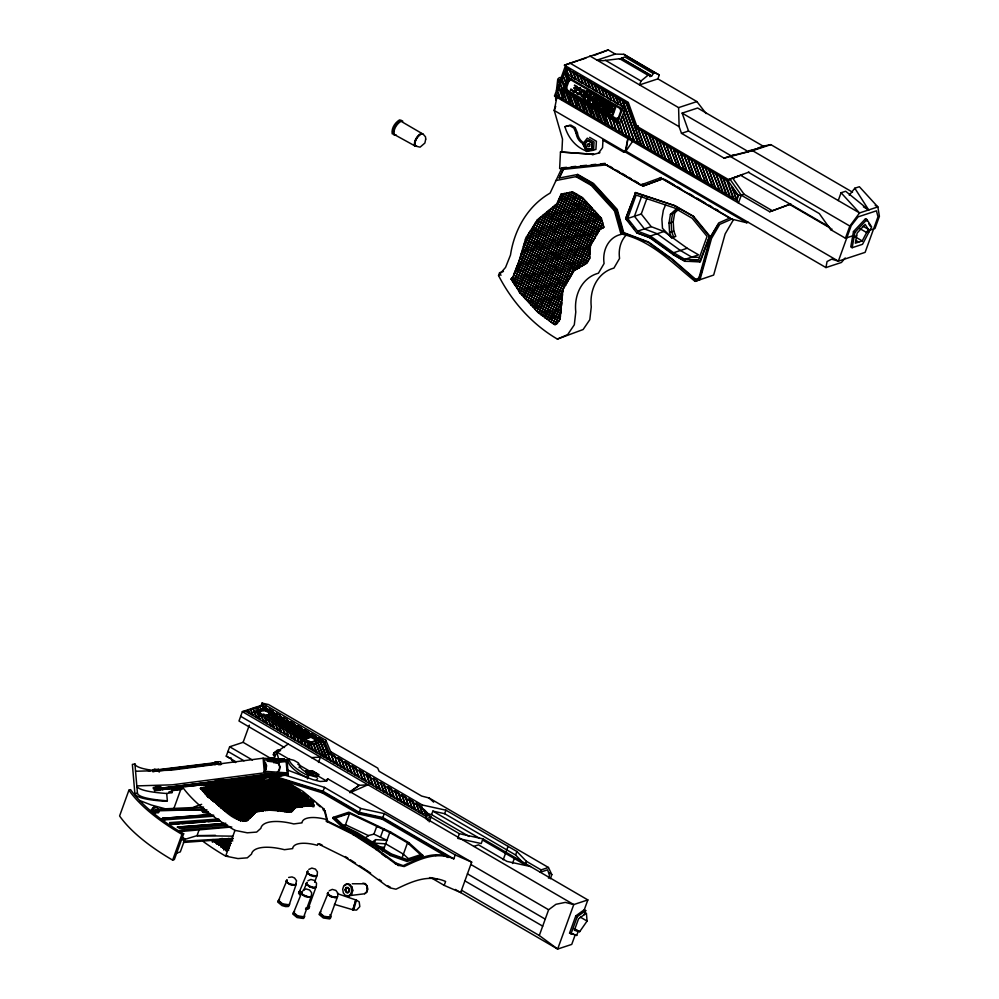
<?xml version="1.0" encoding="UTF-8"?>
<svg xmlns="http://www.w3.org/2000/svg" width="999" height="999" viewBox="0 0 999 999"><rect width="100%" height="100%" fill="white"/><g stroke="black" fill="none" stroke-linecap="round" stroke-linejoin="round"><path stroke-width="1.5" d="M601.985 100.712L602.659 104.658L603.746 102.348M294.156 731.081L295.13 730.881L294.917 731.68M281.119 723.251L279.745 722.627M579.183 89.873L580.506 91.321L580.294 93.531L579.283 94.668L578.234 94.218M580.556 91.933L580.319 92.919M577.285 87.013L576.997 88.511M601.685 104.833L601.435 104.158L600.411 106.568M604.37 102.622L604.145 103.596M613.136 109.116L611.962 110.34L612.1 108.404M606.468 107.08L606.493 106.443M560.476 151.998L593.706 154.333L560.476 151.998L559.64 168.581L604.345 163.998L640.534 185.065L642.881 184.291M561.888 151.536L562.512 139.123L554.233 110.477L557.067 96.416M559.165 80.345L560.039 82.03M604.383 139.673L602.971 140.135L602.547 147.64L598.538 153.147M518.369 263.349L517.332 265.659L562.674 292.058L562.887 289.698L574.013 270.754L587 263.137L589.635 258.629L589.672 256.743L534.44 224.513M590.109 251.248L537 220.417L590.109 251.248L589.934 253.983L535.676 222.477L513.723 283.079L512.087 280.482L529.695 231.843M542.919 215.285L591.57 243.594L590.459 245.791L540.909 216.933M589.635 258.629L590.471 245.467L599.725 229.608L603.92 227.335L601.423 218.381L582.242 197.415L572.652 191.933L561.126 194.106L556.768 203.871L537.425 219.755L525.849 237.962L518.693 262.262L512.874 277.035L511.226 279.108L561.326 308.204L511.226 279.108M601.66 105.407L601.723 106.144M574.999 88.174C570.454 86.201 579.557 92.245 572.777 90.747M561.238 308.229L555.531 324.425M562.2 297.452L562.437 294.755L516.421 267.957L515.496 270.267L562.287 297.415L515.496 270.267M556.431 90.509L557.767 79.121L559.365 77.622L561.525 77.597M587.275 95.305L587.462 94.056M593.468 102.797C593.631 100.899 595.042 93.269 591.97 97.115M597.639 103.134L596.228 103.958L596.703 101.91M596.665 101.923L597.302 100.225M570.541 89.76L570.841 89.023L571.828 89.598C571.753 91.284 569.343 88.861 571.453 90.26L571.828 89.598M587.424 94.068L587.474 92.632M592.744 99.001C592.444 96.104 591.783 101.786 592.832 99.026M597.602 103.147L597.439 102.235M610.726 110.789L609.802 112.712L609.477 112.038M612.062 108.416L612.087 107.218M604.183 103.584L602.434 108.104L601.673 106.294M581.068 89.123L580.719 89.348M355.906 899.987L352.784 909.752L334.415 904.345M337.4 893.63L356.418 900.149L354.17 908.191L353.296 909.914L352.709 909.502M586.363 96.928L586.276 96.154L585.564 97.827M588.886 97.315L587.787 100L587.961 97.652M613.398 112.163L614.447 108.292M602.971 140.135L623.788 152.248L625.911 151.111L628.071 137.8M679.008 208.941L674.675 212.899L673.226 221.778L673.801 231.031L675.799 236.401L671.578 237.787L669.58 232.43L669.005 223.164L670.441 214.285L676.947 208.366M265.135 769.405L265.759 765.671L264.523 762.262M279.158 770.092L279.708 766.82L278.621 763.823M587.974 97.365L587.699 98.302M853.483 231.581L850.761 246.89L852.172 247.715L862.524 244.305L871.64 226.898L866.932 219.543L865.509 218.719L853.483 231.581L854.894 232.405L852.172 247.715M623.788 152.248L625.911 151.111L825.961 267.57L827.047 261.526L831.655 259.153L838.361 261.164L865.122 252.36L877.996 216.771L876.435 210.826L858.129 216.858L851.248 225.587L838.361 261.164L554.532 95.941L565.834 64.723L566.358 67.92L558.304 90.147M207.742 813.373L208.079 812.437L203.634 811.538L201.211 809.178L200.874 810.114L203.297 812.474L207.742 813.373L208.079 811.563M578.446 88.824L579.22 89.86M604.333 102.635L604.045 101.848L603.646 102.51M555.719 106.381L554.233 110.477L625.187 151.786L628.021 137.725M618.369 117.795L616.271 118.569L615.908 120.092L618.856 119.006L618.369 117.795L620.841 110.951L619.942 108.454L571.141 80.032L570.741 78.759L567.782 79.883L569.03 80.832L571.141 80.032M624.962 106.456L622.502 101.036L624.999 108.004L624.063 111.738L634.39 140.559L630.369 138.649L622.652 115.634M581.206 96.116L583.541 96.741L584.665 94.006M597.265 100.237L598.389 99.588M701.56 272.24L698.9 278.122L710.164 237.562L718.731 222.927L730.057 217.957L662.749 178.784L642.906 186.126L606.555 164.96L607.155 164.773L562.999 169.418L559.228 178.034L577.747 174.463L593.493 183.466L617.245 209.44L623.713 232.605L648.651 242.058L672.127 258.978L695.654 279.345L695.054 279.545L671.528 259.178L648.051 242.257L623.126 232.804L616.645 209.628L592.894 183.666L577.147 174.663L577.747 174.463M704.72 260.639L701.473 271.016M705.469 257.73L709.627 241.733M270.417 717.769C275.612 720.479 271.503 716.82 272.228 716.433A9.428 3.559 19.9 0 0 272.914 716.533L275.349 718.019M288.524 728.558L289.373 727.934M279.083 720.741L279.133 719.879L276.248 718.768M267.195 710.476L265.784 707.155L262.287 705.207L263.636 708.403L320.392 741.445L327.148 758.778L318.993 738.136L319.643 741.121M273.801 753.283L273.289 754.982L274.101 752.746A42.732 16.146 19.9 0 1 277.522 751.385M274.101 752.746L274.363 758.391L276.686 751.947L288.249 744.018M274.188 718.756L273.851 717.944M584.527 92.033L583.553 94.493M345.192 889.709L345.679 888.173L348.176 887.599L349.413 890.421L348.938 891.92C346.166 894.068 350.924 890.509 348.913 888.785L348.176 887.599M345.417 889.659L345.891 888.148L345.704 891.308L346.641 892.482L345.204 889.684L345.492 891.333M348.564 891.87L349.013 890.434M351.573 894.23L352.709 890.746L352.098 887.212L349.875 884.452L347.09 883.928L344.692 885.701M366.433 892.244L367.42 889.222L366.87 886.038L364.947 883.665M278.596 720.316C277.909 717.831 271.328 721.465 276.923 719.317M282.442 723.726L280.432 723.85M308.816 737.299L305.07 738.199M128.908 790.209L119.593 815.971A145.117 54.833 19.9 0 0 172.64 860.114L174.338 859.552L183.666 833.803A145.117 54.833 19.9 0 1 130.619 789.647L128.908 790.209A145.117 54.833 19.9 0 0 181.955 834.365L183.666 833.803M157.218 809.552L158.816 811.837L158.479 812.774L154.895 812.886L151.074 810.651L152.635 808.241M152.323 809.852L153.883 806.967L157.318 807.954L158.516 809.665L157.879 811.438L155.195 811.525L152.323 809.852L153.247 808.74M155.195 811.525L155.832 809.739L158.516 809.665M154.895 812.886L155.232 811.95L158.816 811.837M173.651 809.115L181.943 786.225A145.117 54.833 19.9 0 0 234.977 830.369L247.302 832.816L256.668 832.08L260.851 828.321A39.498 14.923 19.9 0 1 293.768 823.938L301.998 822.851A28.209 10.664 19.9 0 1 326.685 819.567L323.988 809.028L303.097 791.483L287.999 782.766L268.756 777.397M172.64 860.114L181.955 834.365M212.013 785.664L200.412 788.348L250.499 817.544M181.868 836.762L184.965 839.035L180.307 851.91L176.673 853.109M203.808 792.244L235.489 781.68L287.587 812.012L289.535 812.037L236.9 781.218M207.005 787.087L253.709 814.272L254.558 813.323L208.529 786.525L254.558 813.323M205.232 793.593L243.257 781.068L293.182 810.127M206.493 795.117L254.096 779.557M211.463 785.838L256.219 811.725M258.691 779.944L304.183 806.43L258.778 779.832L207.767 796.765C219.905 803.933 231.331 822.439 246.978 820.778L256.281 811.75M212.25 785.464L215.397 784.103L261.613 811.176L263.411 810.938L216.608 783.703M203.297 812.474L203.634 811.538M204.233 811.388L204.882 809.615L202.847 807.829L202.21 809.602L204.233 811.388L207.492 811.925M209.49 798.014L263.511 780.207L209.49 798.014L207.817 796.615M198.838 830.631L197.015 835.664L183.679 839.709M228.908 757.717L226.261 756.131L229.658 746.765L243.119 742.332L271.228 758.691M273.326 778.92L211.101 799.537L273.326 778.92L276.248 779.732L307.58 798.139L276.248 779.732M217.158 783.84L201.174 789.235L217.158 783.84L263.461 810.801M211.988 800.087L247.065 820.679L211.151 799.4M276.523 779.807L212.775 800.936L276.523 779.807L279.658 780.843M220.642 784.764L265.259 810.564L306.543 797.077L307.642 798.001M249.375 712.562L249.088 713.336L248.227 709.839L249.375 712.562L252.922 714.622L252.635 715.409L250.574 709.065L252.922 714.622M222.053 784.29L266.995 810.464L268.793 810.226L223.501 783.691L268.843 810.089M226.261 756.131L235.864 761.762L235.577 762.549L232.03 760.476L232.305 759.702M217.07 804.507L216.171 803.571L282.842 781.73M218.032 804.894L286.026 782.617M226.323 782.766L202.497 790.733L226.323 782.766L272.665 809.739L270.642 809.852L224.912 783.228L270.642 809.852M288.261 783.703L219.455 806.493L288.261 783.703L290.397 784.939L221.129 807.879L290.397 784.939M254.982 708.291L255.269 707.517L256.618 710.726M243.119 742.332L249.338 725.162M253.996 712.275L263.636 708.403L320.392 741.445L327.148 758.778L318.993 738.136L322.552 740.197L330.694 760.838L325.874 749.5M229.807 783.678L275.599 810.339L227.685 782.442M257.33 707.517L257.605 706.743L258.679 710.726L257.33 707.517L250.287 709.839M221.179 807.741L243.306 821.066L245.255 820.916L217.12 804.357M223.014 809.078L292.482 786.313L294.68 787.412L224.575 810.626L294.68 787.412M256.468 716.695L256.194 717.469L252.922 708.291L256.468 716.695L260.015 718.756L259.74 719.542L258.092 715.634M257.542 714.335L257.817 713.561L260.015 718.756M284.503 747.502L238.986 721.003L242.37 711.638L261.151 705.456L262 703.109L268.594 704.557L377.722 768.094L379.071 771.265L421.64 796.053L429.083 797.989L548.451 867.482L551.823 874.612L550.312 878.77M223.913 810.201L222.852 809.128L292.532 786.176M262.375 705.169L263.361 709.19M213.699 841.383L228.659 849.924L225.836 850.848M235.489 781.68L287.587 812.012M263.561 720.816L263.286 721.603L261.363 715.621L263.561 720.816L267.108 722.889L266.833 723.663L265.185 719.767M222.989 847.901L230.032 845.591L222.939 848.051L227.198 850.524L228.596 850.062L215.884 842.482M291.383 811.65L238.311 780.756L291.333 811.787C283.966 812.449 266.209 807.779 256.006 811.925M265.784 707.155L266.908 711.251M217.932 839.997L228.571 846.19L217.932 839.997L212.287 841.857M264.373 714.685L263.486 714.173L264.548 714.722M218.731 845.429L231.406 841.245L227.148 838.773L215.834 842.632M241.795 781.668L292.395 811.126L239.673 780.431M264.635 718.468L264.91 717.694L267.108 722.889M265.697 715.159L268.182 716.196M270.454 713.323L269.33 709.215L272.877 711.288L274.288 714.597M267.932 714.872L267.095 714.71L268.419 716.258M268.619 714.085L269.018 714.173M222.927 840.159L229.258 844.03L220.791 838.923L222.203 838.461L230.719 843.418L220.804 846.802M244.618 780.743L293.918 809.265L244.618 780.743L247.477 779.67L295.467 807.454L291.883 811.725M265.771 715.296L268.019 716.708M301.561 792.906L232.492 815.783L301.561 792.906L302.66 793.818L280.494 780.918L302.597 793.955M268.007 716.77L271.541 715.696M270.667 724.949L270.379 725.736L268.456 719.755L270.667 724.949L274.213 727.022L273.926 727.796L272.265 723.9M268.756 715.284L269.468 715.621M225.687 839.372L229.995 841.72M238.486 819.505L253.271 814.635L238.486 819.505L234.528 816.932L303.221 794.292L304.882 795.691L236.451 818.356L240.534 820.741L236.451 818.356M272.877 711.288L273.539 714.273M271.278 715.334L270.692 714.984M227.098 838.91L231.356 841.395M272.215 718.756L271.478 718.356M272.602 716.882L273.102 717.544M272.877 719.218L274.076 718.88M237.912 817.756L304.832 795.828M277.085 716.345L276.423 713.348L279.97 715.421L281.094 719.517M227.198 850.524L220.854 846.665L230.719 843.418M227.934 848.213L213.037 839.547L211.626 840.009M286.676 769.73L312.874 779.632L320.155 781.48L325.724 781.168L327.684 778.795L471.678 862.137L460.664 892.569L444.193 885.376L445.616 881.468C428.159 873.863 411.563 881.667 395.979 889.197L390.085 887.911L386.538 885.838L367.108 871.503L344.505 856.88L317.919 843.755L317.357 845.316A28.209 10.664 19.9 0 0 292.67 848.601L284.44 849.699A39.498 14.923 19.9 0 0 251.536 854.07L247.34 857.829L237.974 858.578L225.662 856.131L234.977 830.369M232.043 839.222L216.596 844.192M276.373 720.891L275.537 720.729M277.959 721.191C276.486 722.552 271.441 719.53 275.274 719.03M277.759 729.083L277.472 729.869L275.549 723.875L277.759 729.083L281.306 731.143L281.019 731.93L279.37 728.021M276.561 721.528L275.712 721.278M228.072 856.056L227.21 855.731M240.884 820.654L250.549 817.407L200.537 788.286L202.635 788.348L251.298 816.732L252.148 815.771L204.096 787.799L252.148 815.771M277.073 720.791L278.159 720.441L276.348 720.953M280.632 718.406L279.97 715.421M279.495 722.352L277.847 722.289M277.984 720.479L278.659 720.104M277.934 721.253L278.958 720.729M258.778 779.832L207.767 796.765L200.462 788.211M279.87 721.753L281.431 721.34M281.056 722.652L281.793 721.728M281.044 723.651L280.731 723.326M281.169 722.314L281.718 721.678M281.755 721.528L281.393 722.24M280.856 724.812L285.639 723.176L281.281 720.641L276.523 722.215L280.856 724.812L285.614 723.239M280.969 724.337L284.353 723.089L283.753 723.413M284.178 720.479L283.516 717.482L287.063 719.542L288.199 723.651M261.263 780.169L306.031 806.056M281.219 722.801L282.205 722.739L281.219 722.314M281.606 725.237L286.376 723.601L290.784 726.248L286.039 727.809L281.618 725.174L286.376 723.601M248.863 818.993L205.032 793.643M283.329 722.702L284.166 723.014M284.852 733.216L284.565 733.99L282.642 728.009L284.852 733.216L288.399 735.276L288.112 736.063L287.013 733.453M283.828 725.611L285.564 726.847M284.503 724.949L282.505 725.174L283.416 725.586M284.727 725.699L284.078 725.574M287.063 719.542L286.788 720.329L290.334 722.389L291.271 724.6M252.959 814.959L205.582 787.374L253.271 814.635M285.402 725.699L286.738 725.524L285.839 725.986M285.339 725.549L286.014 725.436M263.848 780.394L266.371 780.394L310.127 805.868L313.162 806.518L267.869 780.157M285.664 726.648L285.976 727.26M255.357 812.499L210.015 786.101L255.357 812.499L256.056 811.787M286.626 727.309L287.2 726.523M287.587 724.862L287.999 725.936M258.079 811.513L212.862 785.189L258.079 811.513L259.815 811.425L214.123 784.652L259.865 811.275M290.334 722.389L290.622 721.615L294.168 723.676L295.292 727.771M288.436 728.234L289.96 727.734M289.96 728.321L289.248 728.783L290.959 728.046M289.398 728.795L291.046 728.696M291.096 729.632L288.786 728.82M269.817 778.258L272.777 777.534L273.127 776.535L322.577 791.82L358.928 812.986L382.505 818.156L449.812 857.342C433.366 850.449 417.844 858.953 403.184 865.646L395.779 862.999L376.411 848.7L353.571 833.928L327.635 821.128L325 810.801L322.627 808.803M272.527 779.02L312.575 802.334L311.526 801.26L281.593 811.25L230.494 781.505M291.059 728.521L292.357 729.32L291.221 729.695M291.945 737.349L291.671 738.124L289.735 732.142L291.945 737.349L295.492 739.41L295.217 740.184M291.77 727.834L292.819 728.596M291.77 727.484L293.706 728.771L292.832 728.533M292.357 729.32L291.071 729.695M293.294 731.33L292.607 730.981M265.259 810.564L218.506 783.516M294.668 738.885L293.294 734.203L295.492 739.41M265.884 810.476L306.543 797.077M296.029 729.307L300.224 731.743L295.467 733.316L291.296 730.806L296.054 729.245M302.385 731.905L301.261 727.809L297.714 725.749L298.364 728.733M294.83 731.955L295.454 732.604M296.378 729.919L296.216 731.43M297.602 731.28C296.116 732.255 297.565 729.445 295.117 730.144M298.152 731.043L298.801 731.368L298.114 731.892M288.711 758.99A33.541 12.675 19.9 0 0 308.566 775.836L305.756 771.827A12.1 4.57 19.9 0 1 299.875 765.484L298.389 762.899L293.968 760.326L288.711 758.99L287.924 761.176A33.541 12.675 19.9 0 0 307.767 778.009M299.038 741.47L298.763 742.257L296.84 736.275L299.038 741.47L302.597 743.543L302.31 744.317M300.687 732.729L297.889 733.853L298.763 733.566M298.951 734.203L300.1 733.678M301.261 727.809L301.91 730.806M297.914 733.79L299.425 735.152L301.261 735.252M300.936 732.18L305.145 734.627L300.399 736.188L296.204 733.741L300.961 732.117M301.76 743.019L300.387 738.336L302.597 743.543M284.678 782.242L286.089 782.479M301.236 735.314L303.983 734.352L300.412 734.827M303.309 736.962L302.485 736.638M308.354 731.942L309.478 736.038L308.354 731.942L304.807 729.869L305.469 732.866M305.07 737.599L304.433 736.675L303.284 737.025M305.269 735.851L306.156 736.313M278.634 810.651L231.268 783.066L278.634 810.651L277.572 810.639L309.865 799.874L308.204 798.476L273.539 810.027L275.649 810.189M306.144 745.604L305.856 746.39L303.933 740.409L306.144 745.604L309.69 747.677L309.403 748.451M305.045 738.261L305.731 737.662M308.791 737.362L306.331 737.162M308.853 747.152L307.48 742.469L309.69 747.677M299.076 767.669L299.875 765.484M312.562 737L311.9 734.003L315.447 736.076L316.858 739.385L320.354 741.583M284.603 811.55L234.091 782.142L284.603 811.55L294.23 808.903L285.677 811.725M294.143 787.587L296.278 788.823M313.236 749.737L312.949 750.511L310.739 745.316L310.826 742.607L256.943 711.238L254.27 711.488L311.026 744.53L313.236 749.737L316.783 751.797L316.496 752.584L313.374 743.768L316.783 751.797M294.867 789.285L296.216 789.01M316.571 740.172L315.447 736.076M298.189 790.259L299.85 791.645M320.329 753.87L320.042 754.645L315.721 742.994L320.329 753.87L323.876 755.931L323.601 756.718L318.356 744.367M305.756 771.827L306.069 770.953L312.35 770.766L319.031 774.662L316.895 777.247L308.878 774.962L306.069 770.953M308.341 771.428L310.239 774.15L315.672 775.699L317.12 773.95L312.587 771.303L308.341 771.428L310.09 774.55L315.522 776.111L316.97 774.35L313.574 772.377M320.392 741.445L317.782 742.994L320.392 741.445L311.026 744.53M307.455 778.895L308.878 774.962M322.552 740.197L324.076 745.242M557.367 91.608C557.917 77.21 568.98 107.992 559.415 97.34L557.829 91.446L556.48 95.192L554.532 95.941M570.054 103.534C557.005 73.614 578.97 112.837 566.508 101.461L560.189 83.804C562.587 69.53 567.132 99.688 561.6 79.895M563.011 75.999L565.896 82.58L563.011 75.999C565.409 61.726 569.954 91.883 564.423 72.09M622.177 116.933L621.241 119.53L626.823 136.576L623.276 134.515L619.355 123.576L562.599 90.534L564.135 89.947L568.631 77.535L565.884 68.069L627.684 103.621L636.226 127.497L728.209 181.044L738.486 195.567L736.812 200.187L738.448 203.009L741.283 195.205L744.093 194.281L772.477 210.801L790.908 203.971M303.221 794.292L234.478 817.07M300.599 806.917L313.074 802.697L300.674 806.905L253.521 779.507L266.209 780.444M325.861 740.296L325.012 742.632L329.807 753.983L330.657 751.648L325.861 740.296L262 703.109M318.481 762.437L320.417 757.08L311.626 757.629M321.803 755.669L322.09 754.894M565.821 68.232L568.706 74.813L563.074 90.385L560.189 83.804M564.485 86.488L565.896 82.58M567.307 78.684L568.706 74.813M626.535 234.74A28.209 23.539 71.8 0 0 619.567 258.404L613.91 268.107A39.498 32.955 71.8 0 0 591.271 306.893L589.797 319.717L583.129 329.52L557.392 339.086A145.117 121.066 71.8 0 1 498.551 275.549L499.575 272.715L503.446 271.441M616.271 118.569L567.469 90.16L566.57 87.637L569.03 80.832M313.773 805.419L269.418 779.782L313.773 805.419L313.524 804.482L308.878 805.818L313.998 806.655L312.974 802.672L295.741 788.199L286.139 782.642L272.852 778.933L266.159 780.594M309.59 805.781L313.524 804.482M310.127 805.868L266.321 780.544M330.919 753.633L334.24 762.911L330.919 753.633L334.465 755.694L337.787 764.972L335.989 760.726M313.386 803.92L271.029 779.257L313.386 803.92L313.074 802.697M296.191 884.265L289.61 903.645L288.699 904.744L282.63 903.845L278.584 900.486L287 880.194M574.962 88.187C577.872 88.786 574.949 85.902 574.375 85.34M574.013 91.92L572.902 91.184M334.178 756.48L334.465 755.694M576.198 90.809L577.035 88.499M448.114 857.542L382.155 819.143L358.566 813.973L322.215 792.819L322.577 791.82M576.036 91.708L576.248 90.934M324.488 787.387L360.676 808.453L384.265 813.623L455.219 854.932L453.808 858.84L382.842 817.532L359.265 812.362L323.077 791.295L324.488 787.387L283.891 774.837M326.835 781.143L327.684 778.795M338.012 757.766L341.333 767.045L338.012 757.766L341.558 759.827L344.88 769.105L341.558 759.827M581.843 90.597L582.467 89.935M582.767 97.028L580.581 94.555L581.693 91.583M581.655 91.596L581.992 90.26M583.591 94.48C581.992 98.539 580.019 91.508 583.478 90.921M513.723 283.079L535.726 222.515M323.426 810.589L323.988 809.028M324.638 811.787L325 810.801M584.165 90.335L585.277 91.97L584.627 94.018M584.802 97.715L585.426 96.066M586.45 93.169L587.1 92.308L587.574 92.907M586.75 92.432L584.752 98.127L585.601 97.815M345.105 761.887L348.426 771.166L345.105 761.887L348.651 763.96L351.973 773.238L348.651 763.96M517.095 288.236L543.743 214.61M587.424 97.627L586.401 96.915M300.649 893.306L299.463 891.608L307.879 871.303M587.712 95.779L588.573 94.593M326.685 819.567L326.124 821.128L352.697 834.252L375.299 848.863L394.73 863.211L398.276 865.271L404.17 866.57C419.755 859.04 436.351 851.235 453.808 858.84M559.927 319.405L560.364 316.221L519.717 292.57L518.643 290.859L547.639 211.413M301.036 893.343L304.782 896.453L310.414 897.289L311.263 896.265L303.771 916.745L297.702 915.846L293.656 912.487L301.873 892.319M518.731 290.821L547.415 211.601M588.848 97.328C590.122 96.304 590.384 92.12 588.536 94.605M327.285 822.115L327.635 821.128M303.434 890.671L306.955 882.679M589.81 100.15L589.672 101.061L590.596 100.899M551.073 208.579L520.379 293.394M591.545 97.79L590.309 99.513M592.407 99.813L591.945 98.789M332.879 818.331L333.241 817.344L348.863 812.187L390.646 832.067L408.853 842.656L422.839 855.394L422.477 856.38L407.03 861.463L390.334 855.494L356.031 834.078L342.47 827.372L332.879 818.331L335.726 817.394M590.696 100.624C592.694 98.876 592.232 103.222 593.369 102.772M352.197 766.021L355.532 775.299L352.197 766.021L355.756 768.094L359.078 777.372L357.867 774.537M593.306 104.158C598.276 82.043 596.778 113.024 588.873 101.573L591.77 93.669L596.203 96.241M596.166 100.524L596.64 99.5M595.866 101.786L597.252 98.676M355.756 768.094L356.668 771.703M314.585 882.229L317.058 875.386L316.221 876.398L313.736 876.473L310.577 875.574L306.83 872.452M525.936 299.4L564.26 193.506L595.416 211.825L594.118 210.514L569.73 278.084M597.477 102.223C601.798 100.362 594.143 110.027 595.904 101.773M599.213 100.612L599.188 99.313L597.439 98.476M527.784 301.398L566.945 193.019M359.303 770.154L362.625 779.432L359.303 770.154L362.849 772.215L366.171 781.493M600.711 105.819L599.787 106.918L601.947 100.724M599.899 105.619L601.148 102.173M602.609 107.855L603.721 104.77M342.47 827.372L342.819 826.385L333.241 817.344M572.564 191.945L531.493 305.407M362.849 772.215L363.761 775.836M342.682 825.636L345.492 824.712L349.588 813.398L389.76 832.504L407.505 842.831L420.542 854.707L406.468 859.34L391.371 853.945L357.392 832.704L344.106 826.148L335.502 818.031L349.588 813.398M607.167 110.752L605.182 110.065L604.795 108.953L606.793 103.509L607.554 104.171L606.53 106.431M606.605 110.639L605.257 109.878M606.356 109.49L605.744 109.078L606.505 107.068M366.396 774.287L369.717 783.566L366.396 774.287L369.942 776.348L373.264 785.626M607.092 109.203L608.778 104.658L609.602 105.145L607.13 110.764M608.578 107.867L609.602 105.145L608.778 104.658M610.564 104.658L607.679 112.55L603.483 110.102L606.331 102.223L610.526 104.67M578.995 195.554L537.05 311.413M609.44 112.05L610.739 108.816M610.701 108.829L611.388 106.768L612.162 107.105M327.31 893.78L331.056 896.89L336.688 897.726L337.537 896.702L330.045 917.182L323.976 916.283L319.93 912.924L328.346 892.619M369.655 777.135L369.942 776.348M611.825 112.2L611.038 111.264M612.587 109.715L613.536 108.579M613.498 108.591L614.21 108.092M613.436 112.15L612.412 114.336L612.599 111.988M358.566 813.973L358.928 812.986M359.265 812.362L360.676 808.453M583.116 198.376L541.008 314.722M582.117 201.224L582.854 198.913M373.489 778.421L376.81 787.699L373.489 778.421L377.035 780.481L380.357 789.759M353.209 834.914L353.571 833.928M356.031 834.078L356.393 833.079L342.819 826.385M586.813 202.41L545.004 317.719L586.813 202.41L584.877 200.424L543.044 316.208M616.283 121.366L620.192 132.293L615.809 121.516L619.83 123.426L618.019 121.316L622.514 108.903L625.461 107.855L637.936 142.62L624.999 108.004L568.244 74.962M547.127 319.18L588.661 204.433L589.872 205.757L567.707 192.857M380.582 782.542L383.903 791.82L380.582 782.542L384.128 784.615L387.45 793.893M619.355 123.576L625.461 107.855L623.588 111.888L633.915 140.709M549.163 320.667L590.421 206.481L592.27 208.504L551.96 319.842L592.27 208.504M552.047 319.805L551.123 322.178L555.282 324.525M657.879 78.871L659.29 74.962L655.069 72.915L653.309 73.501L651.623 76.036L649.862 76.623L649.787 74.663L648.026 75.237L640.983 80.994L639.572 84.903L657.879 78.871L696.902 101.586L706.131 113.574M387.687 786.675L391.009 795.953L387.687 786.675L391.233 788.748L394.555 798.026M575.224 270.042L595.966 212.537L597.802 214.56L578.409 268.157L597.802 214.56M365.247 837.949L368.606 835.501L373.938 834.128L376.773 826.323M377.123 826.797L377.485 825.798M382.155 819.143L382.505 818.156M382.842 817.532L384.265 813.623M373.938 834.128L386.938 840.309L375.711 839.635L374.438 843.144L385.664 843.818L403.409 854.145L408.841 859.09M625.187 151.786L626.186 149.051M594.055 239.373L601.435 218.781M394.78 790.808L398.102 800.087L394.78 790.808L398.326 792.869L401.648 802.147L398.326 792.869M376.049 849.687L376.411 848.7M380.444 837.212L383.266 829.407M383.616 829.882L383.978 828.895M378.509 848.613L378.871 847.614L356.393 833.079M603.483 227.572L603.771 226.785M401.873 794.942L405.194 804.22L401.873 794.942L405.419 797.002L408.741 806.28L405.419 797.002M382.979 851.235L389.76 832.504M390.297 833.054L390.646 832.067M408.966 799.075L412.287 808.353L408.966 799.075L412.512 801.136L415.834 810.414M390.334 855.494L390.696 854.507L378.871 847.614M412.512 801.136L414.635 807.579M625.649 218.719L635.651 192.545L675.486 205.906L693.693 216.496L709.677 235.939L700.386 261.601L684.727 261.313L672.901 254.42L649.787 237.762L636.738 232.817L625.649 218.719L635.651 192.545M627.647 218.494L636.113 195.08L674.425 207.929L692.157 218.257L707.067 236.388L698.601 259.802L684.977 259.353L673.601 252.735L650.374 235.989L637.599 231.144L627.647 218.494L641.258 214.011L647.077 197.914M416.059 803.196L419.38 812.474L416.059 803.196L419.605 805.269L422.939 814.547M395.417 863.985L395.779 862.999M419.33 806.043L419.605 805.269M398.251 865.634L398.613 864.647M401.873 858.391L407.505 842.831M641.87 195.767L634.452 216.259L644.405 228.896L657.18 233.741L680.406 250.487L691.795 257.118L699.35 257.367M330.657 751.648L422.327 805.019L421.491 807.354L430.981 817.17L459.365 833.69L482.942 838.86L587.849 899.924L584.303 909.714L575.786 915.908L569.555 933.116L576.71 935.439L578.209 931.293L574.163 928.933M408.491 843.656L408.853 842.656M424.388 811.663L424.662 810.888M407.03 861.463L407.392 860.476L422.839 855.394M425.312 813.86L425.599 813.074M587.849 899.924L573.763 904.57L242.37 711.638L245.692 711.363L426.024 816.345L428.796 815.421L429.083 814.647L424.063 809.465L426.323 816.245L423.776 810.251L420.217 806.568L421.491 807.354L403.958 797.152M469.168 836.5L431.58 814.622L432.854 811.113L444.642 813.698L515.596 855.007L525.099 864.809L526.361 861.3L516.87 851.485L445.916 810.189L422.327 805.019M429.283 821.852L430.981 817.17L428.796 815.421M444.642 813.698L445.916 810.189M435.851 855.644L436.213 854.644M458.091 837.199L459.365 833.69M482.942 838.86L481.243 843.543L457.667 838.373M699.787 261.8L709.677 235.939M734.727 194.817C739.635 207.118 733.865 193.544 741.283 195.205L769.667 211.726L772.477 210.801M503.209 859.777L508.066 846.365M512.524 863.486L514.572 857.829M515.596 855.007L516.87 851.485M548.451 867.482L541.121 869.892L540.272 872.227L547.602 869.817L549.475 875.386L548.463 878.158M576.71 935.439L575.287 934.614L571.74 944.405L557.654 949.05L539.298 935.514L548.626 909.764L555.943 904.307L565.297 902.384L573.763 904.57L557.654 949.05L455.294 889.447M570.978 933.94L577.21 916.732L585.714 910.551L584.303 909.714M838.248 200.562L841.071 192.757L845.654 191.246L868.693 209.94L854.807 188.224L859.377 186.726L877.846 206.918L879.407 216.296L874.999 228.471L869.18 230.394M584.215 914.697L585.714 910.551M748.351 172.253L819.305 213.561L830.669 229.633L845.429 238.224L849.837 226.049L859.54 212.949L877.846 206.918L875.186 205.369M665.596 204.87L663.348 210.165L661.9 219.043L662.474 228.296L671.578 237.787M266.046 711.113L266.521 710.002L262.999 709.24L263.536 710.564L266.046 711.113L314.847 739.522L315.359 740.709L316.908 740.596L316.183 738.923L314.847 739.522M566.62 167.333L561.987 167.807L550.099 193.107A99.738 83.204 71.8 0 0 510.477 255.082L505.569 267.382L498.551 275.549M273.826 719.717L274.151 720.366M353.047 909.677L355.731 900.024M862.224 240.934L868.306 229.32L865.159 224.413L857.142 233.004L855.331 243.207L862.224 240.934L855.519 237.025M216.084 781.143L160.951 788.636L162.512 789.547L165.996 788.361M181.681 788.211L172.49 789.46L174.038 790.371L174.463 789.61L182.118 788.561M271.491 758.803L272.902 758.116L273.464 758.953M274.713 773.588L274.288 774.35L222.777 781.156M283.017 759.64L283.441 758.865L284.99 759.777M221.666 781.543L278.321 773.838L278.746 773.076L280.294 773.988L288.261 774.55L287 759.914L279.046 759.352L278.621 760.114L277.073 759.203L263.112 758.204L171.104 770.192L135.564 771.265M210.789 785.376L285.826 775.174L286.251 774.412L221.94 783.154M592.719 241.508L544.855 213.649L592.719 241.508L595.267 237.25L548.988 210.302M598.975 230.906L554.957 205.357L598.888 230.931L599.725 229.608M718.543 224.063L710.164 237.562M733.366 219.867L725.137 233.953L713.661 275.062L695.079 281.381C672.502 263.199 651.51 240.821 621.99 234.103L621.053 234.415A28.209 23.539 71.8 0 0 604.083 263.511L598.413 273.214A39.498 32.955 71.8 0 0 575.786 312L574.3 324.812L567.644 334.628L557.392 339.086M578.271 94.206L576.81 93.531L577.322 92.882M577.172 88.299L577.484 87.263M619.942 108.454L620.416 107.68L621.678 111.214L620.841 110.951M157.505 810.551L157.817 809.103L203.746 808.99L203.958 809.852L157.505 810.551L203.958 809.852M578.409 88.836L580.119 88.923M625.911 151.111L632.592 141.383M600.786 105.282L601.148 104.52M579.67 931.68L587.075 921.066L586.388 913.123L578.546 918.818L574.388 930.294L579.67 931.68L574.575 928.708M289.623 727.846L291.795 727.422M582.729 143.956L587.325 138.162L594.018 142.058L593.556 150.25L586.575 151.436L582.729 143.956L585.102 143.169M584.452 144.43L587.574 140.497L592.107 143.144L591.795 148.701L587.062 149.488L584.452 144.43L587.812 140.422L592.345 143.057L592.032 148.614L587.062 149.488M587.162 144.967L588.236 143.606L589.81 144.518L589.697 146.441L588.061 146.716L587.162 144.967L589.772 144.106M280.12 721.753L277.685 722.477M849.25 195.217L854.807 188.224M151.074 810.651L152.298 809.178M279.895 749.812L280.532 750.711M316.183 780.331L317.607 778.596M286.975 879.857L286.126 880.868L287.262 882.716L289.822 884.202L292.882 885.089L295.292 885.014L296.104 884.028M279.083 899.637L278.122 900.798L282.392 904.357L286.001 905.381L288.823 905.306L289.785 904.132M278.584 900.486L279.495 899.387M278.659 900.836L277.685 901.997L281.968 905.556L285.564 906.58L288.386 906.505L289.348 905.331M308.816 869.417L311.825 868.069L315.409 869.093L317.445 871.89L317.232 874.912L316.159 876.123L313.761 876.198L308.129 873.825L307.055 872.289M307.842 870.966L307.005 871.99L308.104 873.563L310.751 875.099L316.383 875.936M307.892 880.793L310.901 879.445L314.485 880.469L316.521 883.266L316.308 886.288L315.247 887.499L312.837 887.574L309.777 886.687L306.144 883.665M299.962 890.746L299.001 891.907L300.262 893.718M306.93 882.342L306.081 883.366L307.192 884.939L312.987 887.387L315.472 887.312M299.463 891.608L300.374 890.509M299.525 891.945L298.564 893.106L299.825 894.917M303.009 890.309L306.019 888.948L309.615 889.984L311.651 892.769L311.426 895.803L310.364 897.015L304.895 896.203L301.261 893.181L302.073 892.182M302.048 891.845L301.198 892.869L302.31 894.455L308.104 896.89L310.589 896.815M294.156 911.625L293.194 912.799L297.465 916.345L301.074 917.382L303.896 917.294L304.857 916.133M293.656 912.487L294.568 911.388M293.731 912.836L292.757 913.998L297.04 917.544L303.459 918.493L304.42 917.332M308.654 907.229L316.146 886.75L315.297 887.774L312.824 887.849L309.665 886.95L305.906 883.828M309.74 906.617L308.778 907.791L305.956 907.866M309.303 907.816L308.341 908.99L305.519 909.065M329.283 890.733L332.292 889.385L335.889 890.421L337.912 893.206L337.699 896.24L336.638 897.452L334.228 897.514L328.609 895.154L327.535 893.618M328.321 892.282L327.472 893.306L331.218 896.428L336.863 897.252M320.429 912.062L319.468 913.236L323.738 916.782L330.169 917.731L331.131 916.57L329.87 914.772M319.93 912.924L320.841 911.825M320.005 913.261L319.031 914.435L323.314 917.981L329.732 918.93L330.694 917.769M845.216 257.967L841.445 262.462L825.961 267.57M263.898 771.827L266.009 769.33M264.473 771.228L265.971 769.467L266.596 765.734L265.359 762.312M277.198 772.414L279.196 770.029M277.522 772.439L279.483 770.117L280.032 766.845L278.946 763.848L276.648 762.287L273.689 762.724M512.799 277.123L511.138 278.983L520.304 293.319L538.286 312.737L554.77 324.75L556.93 323.813L560.102 319.143L562.887 289.698M728.209 181.044L729.907 179.133L741.283 195.205M576.073 91.696L574.912 92.208M854.894 232.405L866.932 219.543M579.308 93.456L579.895 91.421L577.709 89.673L578.096 88.037A9.428 7.867 71.8 0 0 578.608 87.562L579.982 87.825M274.737 752.397L277.535 749.949L279.62 750.062M611.7 112.25L612.599 111.438M574.712 85.215L577.035 86.351M587.749 95.767L587.312 95.292M676.897 209.64L672.564 213.599L671.116 222.477L671.69 231.731L673.688 237.1M582.429 89.947L584.203 90.322M607.13 109.191L606.318 109.503M302.322 736.812L304.533 736.038M636.226 127.497L638.236 125.774L636.825 126.236L628.284 102.36L564.435 65.185L608.216 49.95L615.309 54.083L623.813 54.308L659.29 74.962M567.469 90.16L566.246 91.184L564.984 87.625L566.57 87.637M349.762 792.419L359.203 785.326L367.994 784.777L349.962 792.694M345.654 888.261L346.953 887.362M351.698 893.968L349.188 896.016L346.403 895.491M366.508 892.119L364.348 893.805L349.438 895.653M364.71 893.768L366.808 892.207L367.744 889.222L367.17 885.938L365.309 883.628L362.862 883.166M279.72 722.689L278.296 722.727M372.34 842.07L375.711 839.635M350.212 791.495L359.203 785.326L240.672 716.32M579.345 93.444L578.334 93.419M288.012 725.873L287 726.922M178.634 831.83L181.893 830.044L229.82 826.548M291.608 727.771L290.934 728.109M732.292 218.868L719.755 224.35L711.525 238.436L700.037 279.545L695.079 281.381M222.44 782.529L216.608 783.016L216.433 780.993L219.38 780.494L222.265 780.506L222.44 782.529L216.608 783.016M599.562 53.384L608.216 49.95M594.005 55.444L598.176 53.896M640.534 185.065L661.301 177.472M642.906 186.126L663.336 178.584L662.749 178.784M636.825 126.236L728.508 179.608L749.038 172.078M728.508 179.608L742.644 174.538M769.667 211.726L790.209 204.146M695.054 279.545L699.5 277.934M214.011 816.208L164.935 819.867L162.35 818.368L210.801 814.485M219.755 820.554L171.304 824.437L178.983 823.875M227.51 825.074L179.97 828.621L177.397 827.122L225.836 823.238M621.191 58.329L624.924 56.968L653.309 73.501M564.435 65.185L577.884 60.752M579.22 60.315L585.901 58.104M615.309 54.083L597.002 60.115L602.734 60.727L619.655 58.716L648.026 75.237M565.884 68.069L569.755 69.905L572.252 76.873C582.017 86.801 566.658 59.728 575.799 78.933M619.43 58.904L620.304 58.616M572.839 72.128L576.848 74.038L579.358 81.006C589.11 90.934 573.763 63.861 582.904 83.067M572.252 76.873L569.293 70.055M579.932 76.249L583.953 78.159L586.45 85.14C596.203 95.067 580.856 67.982 589.997 87.2M579.358 81.006L576.386 74.188M587.025 80.382L591.046 82.293L593.543 89.261C603.309 99.188 587.949 72.115 597.09 91.334M586.45 85.14L583.478 78.322M580.644 88.349L579.944 87.837M577.709 89.673L578.621 90.297M559.415 97.34L558.341 92.882M573.601 105.594L569.692 94.668L573.601 105.594C586.063 116.97 564.098 77.747 577.147 107.667M594.118 84.515L598.139 86.426L600.636 93.394C610.152 103.247 595.504 77.26 603.683 94.068M585.239 91.983L584.964 91.021M593.543 89.261L590.571 82.455M584.103 92.969L584.49 91.608L583.441 90.934M566.508 101.461L563.561 91.746M580.681 108.204L576.785 98.801L580.706 109.728C593.169 121.104 571.178 81.856 584.253 111.788M601.223 88.649L605.232 90.559L607.729 97.527C617.245 107.38 602.597 81.381 610.789 98.202M600.636 93.394L597.677 86.576M587.774 112.338L583.878 102.922L587.799 113.861C600.262 125.237 578.271 85.989 591.346 115.921M597.839 99.301L599.038 100.549M608.316 92.782L612.337 94.693L614.835 101.661C624.35 111.501 609.702 85.514 617.882 102.335M607.729 97.527L604.77 90.709M594.867 116.471L590.971 107.055L594.892 117.994C607.355 129.37 585.364 90.122 598.438 120.055M618.955 98.976L621.927 105.794L625.074 107.979L621.453 105.944L618.955 98.976L615.409 96.903M606.755 103.521L607.554 104.171M614.835 101.661L611.863 94.843M601.972 120.604L598.064 111.189L601.985 122.115C614.46 133.491 592.457 94.256 605.531 124.188M604.795 108.953L605.119 109.778M624.999 108.004L637.936 142.62L622.502 101.036L626.523 102.947L641.483 144.68L637.462 142.77M621.453 105.944L624.288 107.168M564.934 126.686L569.455 125.499L573.876 128.072L576.098 133.179A12.1 10.09 71.8 0 0 583.254 143.781L587.1 151.261A33.541 27.984 71.8 0 1 564.934 126.686L570.766 125.062L575.187 127.635L577.41 132.742A12.1 10.09 71.8 0 0 584.565 143.344M594.892 117.994L556.48 95.192M609.078 126.249L605.169 115.322L609.078 126.249L613.099 128.159L609.178 117.233L612.724 119.293L616.183 130.382L619.73 132.442M601.985 122.115L596.54 118.519M576.098 133.179L577.41 132.742M621.241 119.53L626.823 136.576M589.909 55.981L678.596 107.617L696.902 101.586M616.183 130.382L613.224 120.667M682.142 113.124L697.639 108.017L763.723 146.491L748.239 151.598L731.118 155.807L688.548 131.019L682.142 113.124L748.239 151.598M638.161 129.046L644.555 146.903L638.161 129.046L641.708 131.119L648.576 148.814L641.708 131.119M623.276 134.515L620.317 124.788M586.575 151.436L588.948 150.649M645.254 133.179L649.275 135.09L655.669 152.947L651.66 151.036L645.254 133.179L651.635 149.513M630.369 138.649L623.164 117.058M632.13 139.66L736.812 200.187M652.347 137.313L656.368 139.223L662.774 157.08L658.753 155.17L652.347 137.313L658.728 153.634M562.999 169.418L563.598 169.231L559.228 178.034M678.596 107.617L679.12 126.661L681.505 133.342L688.548 131.019M659.452 141.446L665.846 159.291L659.452 141.446L662.999 143.506L669.867 161.201L662.999 143.506M666.545 145.579L672.939 163.424L666.545 145.579L670.092 147.64L676.96 165.335L670.092 147.64M621.99 234.103L615.384 210.464L592.132 185.052L577.06 176.423L576.123 176.736L591.196 185.352L614.435 210.764L621.053 234.415M673.638 149.7L680.044 167.557L673.638 149.7L677.185 151.773L684.053 169.468L677.185 151.773M680.731 153.834L687.137 171.691L680.731 153.834L684.278 155.906L691.146 173.601L684.278 155.906M591.196 185.352L592.132 185.052M571.391 192.17L584.328 199.7M574.637 193.144L533.341 307.405M558.941 199.088L603.146 224.9M687.836 157.967L694.23 175.824L687.836 157.967L691.383 160.027L698.251 177.735L691.383 160.027M557.867 201.373L603.146 227.735M556.955 203.609L600.711 229.083M554.657 205.607L522.227 295.404M553.021 206.98L597.739 233.017L596.503 235.14L551.048 208.666M694.929 162.1L701.323 179.945L694.929 162.1L698.476 164.161L705.344 181.855L698.476 164.161M539.984 217.645L515.372 285.664L514.135 283.566M538.886 218.594L590.284 248.514L585.039 264.285M681.505 133.342L724.075 158.129L734.802 154.595M702.022 166.234L708.416 184.078L702.022 166.234L705.569 168.294L712.437 185.989L705.569 168.294M724.075 158.129L752.534 150.662L770.841 144.63L852.534 192.183M533.041 226.611L589.26 259.265M709.115 170.354L715.521 188.212L709.115 170.354L712.662 172.427L719.53 190.122L712.662 172.427M530.394 230.744L586.5 263.411M529.383 232.917L584.078 264.835M527.847 234.852L581.743 266.221M716.208 174.488L720.229 176.398L726.635 194.256L722.614 192.345L716.208 174.488L722.589 190.809M614.435 210.764L615.384 210.464M524.712 241.608L574.462 270.492M600.874 217.907L560.914 194.568L600.874 217.907L599.65 216.571L581.768 266.209M524.088 244.006L572.914 272.502M723.313 178.621L727.322 180.532L733.728 198.389L729.707 196.478L723.313 178.621L729.682 194.942M523.389 246.428L571.678 274.625M734.153 177.747L738.411 176.336M521.977 251.273L569.305 278.821M521.178 253.721L568.069 280.944M520.554 256.119L566.745 283.092M635.052 192.732L675.486 205.906M736.525 199.825L732.005 187.238L734.789 193.519M519.218 261.001L564.273 287.312M670.441 214.285L674.675 212.899M516.421 267.957L562.437 294.755M637.599 231.144L651.211 226.661L663.985 231.506L687.225 248.252L698.601 254.87L684.977 259.353M636.738 232.817L650.386 237.575L649.787 237.762M669.005 223.164L673.226 221.778M674.887 206.106L693.693 216.496M650.374 235.989L663.985 231.506M669.58 232.43L673.801 231.031M660.376 177.722L731.33 219.031L746.753 222.74L748.164 222.278M673.601 252.735L687.225 248.252M562.986 289.398L518.256 263.361M672.901 254.42L685.314 261.114M536.388 310.689L557.417 323.014M830.669 229.633L832.08 229.158M553.246 323.639L562.137 299.063L561.962 300.137L514.585 272.565L513.661 274.862L561.8 302.809L561.475 305.532L512.712 277.148M845.429 238.224L852.721 235.814L854.145 236.638L856.643 235.814M869.118 231.706L866.62 232.53L859.889 228.609M245.692 711.363L247.939 710.614M276.149 714.135L262.088 705.956L259.678 706.743L259.952 705.968L261.026 709.952L260.127 707.816M256.943 711.238L264.41 708.778M259.44 711.912L259.94 713.111L258.341 710.776L259.44 711.912L263.536 710.564M280.419 723.913L281.318 723.538M286.488 724.837L287.612 724.799M285.914 725.524L286.651 725.561M291.046 729.07L290.122 729.133M295.267 732.654L297.64 732.055M295.679 732.642L298.139 731.83M300.886 733.616L301.898 733.241L300.662 732.791M299.45 735.089L300.137 735.376M278.671 759.09L276.686 751.947L279.508 751.023M311.238 742.07L312.212 742.145L308.716 741.37L311.238 742.07L315.359 740.709M310.826 742.607L318.294 740.147M313.087 744.542L315.434 743.768M236.85 781.355L238.311 780.756M279.708 780.694L214.448 802.322L212.824 800.786M296.528 788.86L226.548 811.912L228.534 813.211L298.239 790.109M299.9 791.508L230.569 814.347L232.542 815.646M181.331 840.234L184.965 839.035M212.35 841.707L217.982 839.859M220.742 839.073L222.153 838.598L230.669 843.556M223.714 849.612L229.345 847.751L216.571 840.321L229.295 847.889L223.651 849.749M341.408 815.521L348.514 813.186M426.61 815.459L429.083 814.647M430.981 817.17L426.286 818.705L426.024 816.345M473.851 846.403L478.546 844.854L506.93 861.375L530.519 866.545M184.353 830.556L181.381 831.455L231.805 826.985M196.653 784.677L191.383 786.176L185.989 786.213M592.295 154.795L599.937 152.685M154.783 769.28L152.735 769.804L152.909 771.827L154.945 771.29L154.783 769.28L158.329 769.53M155.956 786.912L153.234 787.612L153.322 788.673L160.789 788.311L160.564 786.675L155.956 786.912L156.044 787.974M156.393 788.061L154.345 788.586L154.52 790.609L160.115 790.334L159.84 787.886L156.393 788.061L156.568 790.072L154.52 790.609M758.029 147.902L763.723 146.491M748.85 150.799L755.981 149.051M268.694 777.634L271.653 776.897M288.649 877.447L292.02 876.922L294.543 877.984L296.578 880.781L295.342 885.289L289.71 884.452L285.964 881.343M175.699 789.822L168.868 791.97L172.203 792.532L171.953 789.597M762.861 146.241L770.841 144.63M200.874 810.114L203.833 809.54M555.581 180.607L577.06 176.423M152.76 770.354A145.117 17.295 -4.9 0 1 134.927 763.96L132.368 764.41L134.877 793.668A145.117 17.295 -4.9 0 0 164.773 801.273L167.345 800.811L166.708 793.493A145.117 17.295 -4.9 0 1 136.813 785.901L172.365 784.814L264.36 772.839L278.321 773.838M134.877 793.668L137.45 793.218A145.117 17.295 -4.9 0 0 167.345 800.811M166.708 793.493L172.203 792.532M217.77 761.713L217.944 763.736L214.997 764.235L214.822 762.212L217.77 761.713L220.654 761.725L220.829 763.748M560.864 79.408L558.716 79.845L558.603 81.781L560.189 82.705M593.131 149.95L595.928 149.475L596.391 141.271L589.697 137.375M221.878 763.648L214.123 764.223L215.197 764.697M215.472 779.919L223.227 779.345L223.314 780.419L215.559 780.993L215.472 779.919L216.546 780.394M283.354 722.639L282.605 722.739M283.928 760.376L287 759.914M300.075 733.741L300.911 733.553M293.281 731.393L294.418 730.993M267.32 758.666L271.915 758.041M268.306 758.74L272.902 758.116M272.477 759.827L277.073 759.203M275.986 759.764L283.441 758.865M278.309 759.764L284.428 758.94M222.215 780.306L272.739 773.438L273.301 774.275M168.494 788.061L173.651 787.324M176.711 786.9L182.842 786.076M185.901 785.651L190.497 785.027M193.556 784.615L196.616 784.203M199.688 783.778L211.938 782.117M222.652 780.656L274.151 773.701M167.944 788.336L172.54 787.712M175.612 787.299L178.671 786.887M221.541 781.056L224.613 780.631M227.672 780.219L230.732 779.807M233.803 779.382L238.386 778.758M242.982 778.134L246.054 777.721M249.113 777.309L253.709 776.685M256.768 776.26L259.827 775.848M264.423 775.224L267.482 774.812M270.554 774.387L275.15 773.763M161.513 789.472L173.764 787.811M176.835 787.399L182.954 786.563M186.014 786.151L190.609 785.526M193.681 785.102L198.277 784.477M201.336 784.065L205.931 783.441M208.991 783.029L215.11 782.192M162.512 789.547L182.417 786.837M185.477 786.425L190.072 785.801M192.57 785.501L198.701 784.665M200.787 784.34L206.356 783.628M209.415 783.204L213.037 782.679M182.293 787.299L166.533 789.035M194.543 785.639L215.984 782.729M220.579 782.105L280.294 773.988M201.586 785.514L284.278 774.262L285.826 775.174M203.559 785.651L217.345 783.778M173.052 790.309L181.868 788.985M206.743 785.726L288.261 774.55L274.513 775.973M174.038 790.371L181.693 789.335M295.417 807.604L308.928 805.669M157.68 787.637L160.702 787.249M275.412 762.799L286.164 761.45L287.138 772.876L284.066 773.263M215.372 762.687L158.317 769.642L158.504 771.553M158.329 770.054L215.197 763.124L215.334 764.023L158.416 770.966M163.024 769.742L166.121 769.367M169.218 768.993L173.851 768.418M176.948 768.044L181.593 767.482M184.69 767.107L190.884 766.345M193.968 765.971L198.614 765.409M201.711 765.022L207.904 764.272M211.001 763.898L215.634 763.336M216.833 781.418L217.108 782.841L160.04 789.797L159.902 788.348L217.095 781.455M215.559 781.643L159.902 788.348M159.977 789.21L216.833 782.279M258.928 778.109L262.013 777.734M266.646 777.172L269.73 776.797M274.363 776.235L288.261 774.55M571.241 166.858L575.861 166.383M580.494 165.909L586.65 165.285M591.283 164.81L595.904 164.335M600.524 163.861L605.157 163.386M203.746 808.99L203.509 810.439M218.294 762.337L214.822 762.212M162.35 818.368L168.494 817.919M171.553 817.681L182.293 816.882M185.364 816.658L194.568 815.971M197.627 815.733L208.366 814.934M163.262 818.044L164.548 818.793L213.624 815.122M219.106 820.029L170.017 823.688L169.63 822.614L218.719 818.943M182.043 823.638L205.045 821.915M208.117 821.69L218.856 820.891M177.397 827.122L180.457 826.897M183.529 826.673L192.732 825.986M197.327 825.636L206.531 824.949M209.603 824.724L220.342 823.913M178.297 826.797L179.583 827.547L225.587 824.1M183.416 842.469L232.892 838.86M183.891 841.158L233.079 838.361M154.608 771.216L159.216 770.978L159.316 772.052M156.568 790.072L160.015 789.909M275.374 717.956L273.439 716.995M203.596 807.092L165.272 808.79L151.236 804.994L139.76 800.536M286.214 724.824L284.578 725.037M295.517 884.827L289.872 883.99L287.237 882.454M296.029 729.919L292.719 731.243M304.782 736.026L303.546 736.363M215.447 835.326L197.015 835.664L232.742 836.175M352.26 883.765L365.06 883.803M220.754 764.697L218.344 764.647L218.257 763.573M689.834 261.263L700.386 261.601M353.296 909.914L356.556 910.101L359.827 906.605L359.19 901.86L356.418 900.149M378.783 846.99L384.39 847.327M286.164 761.45L264.236 759.877L265.21 771.315L287.138 772.876M160.951 788.636L162.937 788.785M172.49 789.46L174.463 789.61M273.177 719.205L269.643 717.594L270.392 717.831M204.882 809.615L207.055 809.977M267.27 761.201L276.323 762.262L278.671 763.948M350.087 884.727L346.154 884.015L343.768 885.801L342.694 889.21L343.344 892.944L345.467 895.579L348.251 896.103L350.637 894.317L351.71 890.908L351.061 887.174L348.938 884.54M346.665 887.512L348.151 887.699M346.678 892.382L347.864 892.594M346.366 892.407L347.877 892.719M429.533 877.584L437.087 879.07M428.633 813.973L431.58 814.622M401.561 120.454L399.5 119.917C394.93 122.74 391.233 128.334 392.207 133.854M402.809 121.179L400.761 120.642C396.178 123.476 392.495 129.058 393.456 134.578L395.517 135.115M422.839 134.241L421.079 133.779C417.195 136.189 414.048 140.946 414.872 145.642L416.62 146.104M416.346 146.166L414.535 145.692C413.686 140.859 416.933 135.951 420.941 133.466L422.739 133.941L401.024 121.279C396.703 123.951 393.219 129.233 394.13 134.453L396.079 134.965M569.555 933.116L573.851 934.24M280.494 780.918L282.892 781.593M216.433 780.993L217.507 781.318M273.776 776.048L323.077 791.295M272.777 777.534L322.215 792.819M580.756 89.336L580.082 88.936M390.696 854.507L407.392 860.476M455.219 854.932L471.678 862.137M215.559 780.993L216.633 781.455M299.001 734.34L302.01 734.103M345.492 824.712L368.594 835.701M319.443 843.755L322.178 845.104M577.285 92.895L578.371 93.406M269.505 714.872L268.481 714.198M261.151 705.456L262.088 705.956M272.34 717.457L273.289 718.044M655.069 72.915L623.813 54.308M621.415 58.129L649.787 74.663M622.514 59.091L651.623 76.036M646.765 74.013L650.736 76.324M863.373 206.83L868.693 209.94M605.506 60.34L640.983 80.994M752.534 150.662L859.54 212.949L841.071 192.757M863.211 226.348L868.306 229.32M569.979 63.124L679.12 126.661M730.469 156.556L849.837 226.049M856.093 240.509L858.778 242.07M740.534 175.237L828.783 226.611M789.497 204.383L830.743 228.384M568.631 77.535L622.514 108.903M559.79 82.105L558.916 80.42L560.139 80.17L560.676 81.219M573.713 91.721L575.074 92.295M564.135 89.947L618.019 121.316M566.62 92.445L570.167 94.518M573.713 96.578L577.247 98.639M580.794 100.712L584.353 102.772M587.899 104.833L591.445 106.905M594.992 108.966L598.538 111.039M602.085 113.099L605.631 115.16M603.646 122.652L630.844 138.486M644.555 146.903L648.114 148.963M665.846 159.291L669.392 161.363M672.939 163.424L676.485 165.497M680.044 167.557L683.591 169.618M687.137 171.691L690.684 173.751M694.23 175.824L697.777 177.884M701.323 179.945L704.869 182.018M708.416 184.078L711.975 186.151M715.521 188.212L719.068 190.272M624.5 151.573L746.753 222.74M664.685 179.37L674.113 184.852M676.798 186.426L680.843 188.774M688.923 193.469L692.956 195.829M696.99 198.177L705.069 202.872M709.115 205.232L711.8 206.793M715.846 209.141L718.531 210.714M609.84 166.333L612.537 167.907M616.57 170.255L619.268 171.828M621.965 173.389L625.998 175.737M628.696 177.31L631.38 178.883M634.078 180.444L638.111 182.792M640.809 184.365L643.506 185.926M414.535 145.692L394.13 134.453M514.06 283.591L561.063 310.876L560.664 313.561L516.97 288.049M279.695 716.196L283.241 718.256M293.881 724.462L311.626 734.789M315.172 736.85L325.012 742.632L321.016 740.309M263.811 707.005L269.131 710.102M271.79 711.65L277.11 714.747M279.77 716.295L283.766 718.618M286.426 720.167L305.057 731.018M307.717 732.567L311.7 734.889M315.696 737.212L318.356 738.761M526.361 861.3L541.121 869.892M269.505 714.31L270.679 715.047M269.53 714.809L270.367 715.471M267.957 714.809L268.743 715.346M432.854 811.113L479.832 838.461M482.517 840.022L525.099 864.809M274.513 720.042L275.212 720.616M323.426 741.658L328.221 753.009L333.004 755.793M333.853 756.343L340.097 759.914M340.597 760.264L347.19 764.048M348.376 764.735L374.3 779.882M376.76 781.268L381.044 783.815M383.741 785.376L389.76 788.835M390.472 789.31L401.586 795.716M258.716 715.022L261.089 716.408M265.809 719.155L268.169 720.529M275.262 724.662L271.716 722.602L272.003 721.815L274.213 727.022M282.367 728.795L278.821 726.723L279.096 725.948L281.306 731.143M289.46 732.916L285.914 730.856L286.189 730.082L288.399 735.276M293.007 734.989L296.553 737.05M300.1 739.123L303.646 741.183M307.192 743.244L310.739 745.316M327.422 758.004L330.969 760.064M334.528 762.125L338.074 764.198M341.621 766.258L345.167 768.331M348.713 770.391L352.26 772.452M355.806 774.525L359.353 776.585M362.899 778.658L366.446 780.719M370.005 782.779L373.551 784.852M377.098 786.912L380.644 788.973M384.19 791.046L387.737 793.106M391.283 795.179L394.83 797.239M398.376 799.3L401.935 801.373M405.482 803.433L409.028 805.506M412.575 807.567L416.121 809.627M419.667 811.7L423.214 813.76M580.369 917.157L587.075 921.066M575.786 915.908L577.21 916.732M470.841 864.472L548.626 909.764M276.686 751.947L289.885 759.627M297.802 764.235L311.001 771.927M317.607 775.761L325.524 780.369M467.445 873.838L545.229 919.13M464.897 880.868L542.694 926.148M229.658 746.765L252.422 760.014M284.727 782.105L297.615 789.772M227.959 751.448L244.031 760.801M461.513 890.234L539.298 935.514M430.806 877.584L444.193 885.376M387.587 885.626L390.422 887.274M222.253 808.641L243.356 820.928M228.509 838.448L232.767 840.933M219.38 839.385L229.982 845.728M152.972 808.079L155.832 809.739M151.411 809.714L155.232 811.95M169.63 822.614L172.203 824.113M278.571 719.617L279.32 720.154M328.221 753.009L329.807 753.983M273.127 717.482L273.826 718.006M345.379 856.555L347.914 858.203M350.449 859.839L355.532 863.124M359.328 865.584L370.629 873.114M223.963 810.064L224.625 810.489M212.887 840.634L227.672 850.249M651.598 238.449L672.277 253.346M382.105 854.157L385.739 856.842M379.108 879.37L381.531 881.168M217.832 804.957L219.505 806.355M549.45 872.626L551.823 874.612M303.659 792.881L308.391 796.865M310.764 798.85L314.323 801.835M316.695 803.833L320.254 806.817M429.083 797.989L433.653 802.147M426.123 818.581L428.234 820.753M693.094 216.696L709.078 236.139M347.839 887.736L348.738 888.848M641.258 214.011L651.211 226.661M626.248 218.519L630.869 224.4M632.717 226.748L634.565 229.096M732.729 178.209L744.093 194.281M732.005 187.238L738.011 195.717M865.509 218.719L867.082 221.166M868.655 223.614L870.216 226.074M559.902 80.257L560.439 81.306M584.702 144.343L587.312 149.413M622.502 101.036L624.875 106.481M419.93 807.467L421.728 811.712M390.946 789.522L392.744 793.768M383.853 785.389L385.651 789.647M377.36 782.679L379.757 788.348M370.254 778.546L372.664 784.215M318.057 742.22L323.876 755.931M311.9 734.003L313.311 737.324M304.807 729.869L306.218 733.191M297.714 725.749L299.126 729.058M290.622 721.615L292.02 724.924M283.516 717.482L284.927 720.803M276.423 713.348L277.834 716.67M269.33 709.215L270.741 712.537M230.881 757.754L232.03 760.476M726.86 180.682L733.254 198.539M719.755 176.561L726.161 194.405M655.906 139.373L662.3 157.23M648.801 135.252L655.207 153.097M626.048 103.109L641.008 144.843M608.716 117.383L612.637 128.322M558.778 87.7L562.961 99.4M179.583 827.547L179.97 828.621M164.548 818.793L164.935 819.867M318.993 738.136L319.742 740.858M366.808 885.976L367.382 889.26M351.998 887.087L352.647 890.821M263.112 758.204L264.36 772.839M219.605 779.282L219.693 780.344M219.38 780.494L219.555 782.517M160.564 786.675L160.664 787.749M158.229 769.105L158.404 771.128M134.927 763.96L137.45 793.218M555.456 95.554L555.806 100.15M150.187 770.803A145.117 17.295 -4.9 0 1 147.627 770.441M225.662 856.131A145.117 54.833 19.9 0 1 203.409 841.658M193.232 807.579A99.738 37.687 19.9 0 1 201.661 804.345M500.974 275.374A145.117 121.066 71.8 0 1 499.575 272.715M557.405 89.273A42.732 35.652 71.8 0 1 559.015 85.777M425.711 139.136L424.887 143.044L420.104 147.153L415.022 145.979C414.173 141.134 417.42 136.239 421.428 133.754L423.226 134.228L425.512 136.838L425.711 139.136M202.809 790.896L249.675 818.356L202.809 790.896M207.355 796.116L247.939 819.904L207.355 796.116M246.066 780.132L294.593 808.553L246.066 780.132M251.011 780.444L297.003 807.392L251.011 780.444M252.422 779.982L298.801 807.155L252.422 779.982M256.156 779.582L302.397 806.68L256.156 779.582M263.898 780.244L307.779 805.956L263.898 780.244M286.813 728.196L291.571 726.635L295.292 728.795L290.509 730.431L286.813 728.196M301.161 736.55L305.494 739.148L310.277 737.524L305.906 734.989L301.136 736.613M586.675 90.709L583.778 98.626L588.174 101.161L591.033 93.257L586.675 90.709M561.413 194.056L524 297.427L561.5 194.031M596.965 96.703L594.068 104.62L597.827 106.781L600.686 98.876L596.965 96.703M601.448 99.313L598.551 107.23L602.747 109.678L605.644 101.761L601.448 99.313M569.717 192.495L529.557 303.434L569.792 192.47M576.773 194.355L535.114 309.44L576.773 194.355M611.313 105.057L608.416 112.974L612.812 115.497L615.671 107.592L611.313 105.057M581.043 196.803L538.886 313.261L581.043 196.803M602.559 222.789L600.187 229.345L602.559 222.789M314.298 773.526L311.913 773.601L311.251 772.652L314.298 773.526M559.927 196.828L602.285 221.491L559.927 196.828M546.965 211.963L594.093 239.273L546.965 211.963M531.805 228.646L588.024 261.376L531.805 228.646M526.523 236.913L579.308 267.645L526.523 236.913M525.499 239.161L576.885 269.068L525.499 239.161M522.677 248.851L570.529 276.711L522.677 248.851M519.855 258.541L565.596 285.177L519.855 258.541M524.999 298.389L560.052 318.868L524.999 298.389M530.694 304.545L558.878 320.954L530.694 304.545"/></g></svg>
